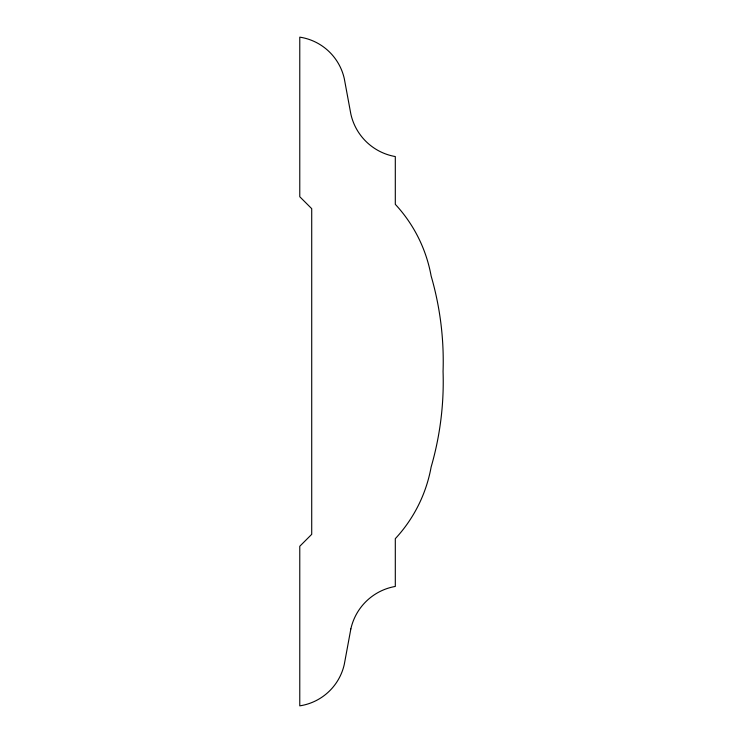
<?xml version="1.0" encoding="UTF-8"?>
<svg xmlns="http://www.w3.org/2000/svg" width="743" height="743" viewBox="0 0 743 743"><rect width="100%" height="100%" fill="white"/><g stroke="black" fill="none" stroke-linecap="round" stroke-linejoin="round"><path stroke-width="1.11" d="M350.854 628.912L344.288 664.381A53.895 53.895 0 0 1 299.773 705.85L299.773 546.272L311.716 534.328L311.716 208.672L299.773 196.728L299.773 37.15A53.895 53.895 0 0 1 344.288 78.619L350.854 114.088A55.27 55.27 0 0 0 395.304 156.559L395.304 204.325A142.582 142.582 0 0 1 431.126 275.969A305.986 305.986 0 0 1 443.06 371.5A305.986 305.986 0 0 1 431.126 467.031A142.582 142.582 0 0 1 395.304 538.675L395.304 586.441A55.27 55.27 0 0 0 350.854 628.912"/></g></svg>
